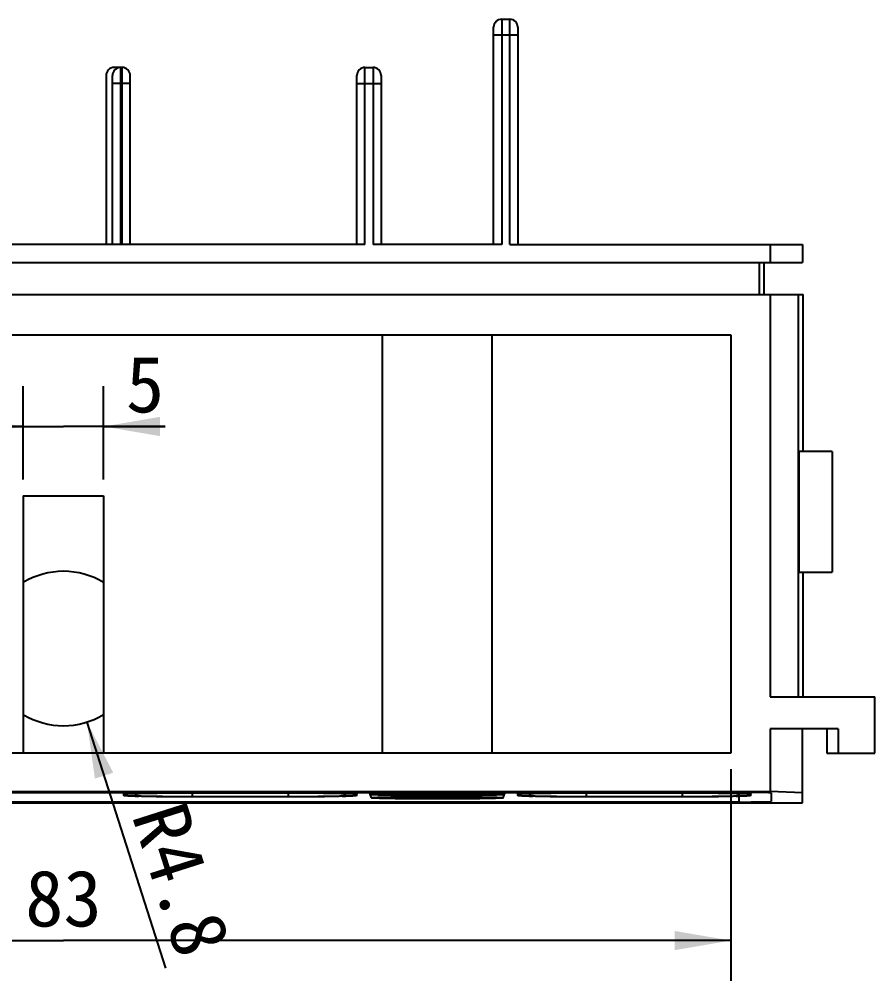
# Model space of a CAD drawing. Header units: millimetres. Extents: x -386 to 595, y -1 to 421.
# Drawn here: x 433.1 to 486.3, y 186.4 to 246.2 of the extents above; entities that cross this region are included whole.
import ezdxf

# ---------------------------------------------------------------- set-up
doc = ezdxf.new("R2010")
doc.units = ezdxf.units.MM
doc.header["$LTSCALE"] = 32.67
doc.layers.get('0').update_dxf_attribs({"linetype": 'CONTINUOUS'})
doc.styles.get("Standard").update_dxf_attribs({"font": '仿宋_GB2312.ttf'})
doc.dimstyles.new('DIMSTYLE_1', dxfattribs={"dimtxt": 3.5, "dimasz": 3.5, "dimexe": 1.25, "dimexo": 0.5, "dimgap": 0.4375, "dimtad": 1, "dimdsep": 46, "dimtxsty": 'Standard', "dimblk": '_FILLED', "dimblk1": '_FILLED', "dimblk2": '_FILLED', "dimcen": 0.09, "dimclrt": 5, "dimadec": 0, "dimazin": 0, "dimtp": 0.3, "dimtm": 0.3, "dimtfac": 1, "dimtofl": 0, "dimtmove": 0, "dimatfit": 3, "dimldrblk": '_FILLED', "dimfxl": 0, "dimtolj": 1, "dimarcsym": 0})
doc.dimstyles.new('DIMSTYLE_3', dxfattribs={"dimtxt": 3.5, "dimasz": 3.5, "dimexe": 1.25, "dimexo": 0.5, "dimgap": 0.4375, "dimtad": 1, "dimdsep": 46, "dimtxsty": 'Standard', "dimblk": '_FILLED', "dimblk1": '_FILLED', "dimblk2": '_FILLED', "dimcen": 0.09, "dimclrt": 5, "dimadec": 0, "dimazin": 0, "dimtp": 0.1, "dimtm": 0.1, "dimtfac": 1, "dimtofl": 0, "dimtmove": 0, "dimatfit": 3, "dimldrblk": '_FILLED', "dimfxl": 0, "dimtolj": 1, "dimarcsym": 0})
doc.dimstyles.new('DIMSTYLE_9', dxfattribs={"dimtxt": 3.5, "dimasz": 3.5, "dimexe": 1.25, "dimexo": 0.5, "dimtad": 1, "dimdsep": 46, "dimtxsty": 'Standard', "dimblk": '_FILLED', "dimblk1": '_FILLED', "dimblk2": '_FILLED', "dimcen": 0.09, "dimclrt": 5, "dimadec": 0, "dimazin": 0, "dimtp": 0.1, "dimtm": 0.1, "dimtfac": 1, "dimtofl": 0, "dimtmove": 0, "dimatfit": 3, "dimldrblk": '_FILLED', "dimfxl": 0, "dimtolj": 1, "dimarcsym": 0})

# ---------------------------------------------------------------- blocks, each defined once
blk = doc.blocks.new('_FILLED')
at = {"color": 0, "linetype": 'ByBlock'}
blk.add_solid([(0, 0), (-1, 0.171), (-1, -0.171)], dxfattribs=at)
blk = doc.blocks.new('*D94')
at = {"color": 6, "linetype": 'Continuous'}
for p, q in [((394.395, 199.547), (394.395, 186.392)), ((477.395, 199.547), (477.395, 186.392)), ((394.395, 188.892), (435.895, 188.892)), ((477.395, 188.892), (435.895, 188.892))]:
    blk.add_line(p, q, dxfattribs=at)
at = {"color": 6, "linetype": 'Continuous', "xscale": 3.5, "yscale": 3.5, "zscale": 3.5, "rotation": 180}
blk.add_blockref('_FILLED', (394.395, 188.892), dxfattribs=at)
at = {"color": 6, "linetype": 'Continuous', "xscale": 3.5, "yscale": 3.5, "zscale": 3.5}
blk.add_blockref('_FILLED', (477.395, 188.892), dxfattribs=at)
at = {"color": 5, "linetype": 'Continuous', "insert": (435.895, 193.267), "char_height": 3.5, "width": 4.85609, "attachment_point": 2, "line_spacing_factor": 0.9}
blk.add_mtext('83', dxfattribs=at)
blk = doc.blocks.new('*D96')
at = {"color": 6, "linetype": 'Continuous'}
for p, q in [((433.395, 217.547), (433.395, 223.349)), ((438.395, 217.547), (438.395, 223.349)), ((433.395, 220.849), (430.895, 220.849)), ((430.895, 220.849), (435.895, 220.849)), ((442.211, 220.849), (435.895, 220.849)), ((438.395, 220.849), (442.211, 220.849))]:
    blk.add_line(p, q, dxfattribs=at)
at = {"color": 6, "linetype": 'Continuous', "xscale": 3.5, "yscale": 3.5, "zscale": 3.5}
blk.add_blockref('_FILLED', (433.395, 220.849), dxfattribs=at)
at = {"color": 6, "linetype": 'Continuous', "xscale": 3.5, "yscale": 3.5, "zscale": 3.5, "rotation": 180}
blk.add_blockref('_FILLED', (438.395, 220.849), dxfattribs=at)
at = {"color": 5, "linetype": 'Continuous', "insert": (439.783, 225.224), "char_height": 3.5, "width": 2.42804, "attachment_point": 1, "line_spacing_factor": 0.9}
blk.add_mtext('5', dxfattribs=at)
blk = doc.blocks.new('*D99')
at = {"color": 6, "linetype": 'Continuous'}
blk.add_line((437.356, 202.475), (442.245, 187.177), dxfattribs=at)
at = {"color": 6, "linetype": 'Continuous', "xscale": 3.5, "yscale": 3.5, "zscale": 3.5, "rotation": 107.7232583741}
blk.add_blockref('_FILLED', (437.356, 202.475), dxfattribs=at)
at = {"color": 5, "linetype": 'Continuous', "insert": (443.456, 197.76), "char_height": 3.5, "width": 9.71218, "attachment_point": 1, "rotation": 287.72326, "line_spacing_factor": 0.9}
blk.add_mtext('R4.8', dxfattribs=at)

msp = doc.modelspace()

# ---------------------------------------------------------------- linework, layer by layer
at = {"color": 7, "linetype": 'Continuous'}
for p, q in [((463.14523, 246.16672), (463.64523, 246.16672)), ((463.14523, 246.16672), (463.14523, 232.16672)), ((463.64523, 232.16672), (463.64523, 246.16672)), ((462.64523, 232.16672), (462.64523, 245.66672)), ((464.14523, 245.16672), (462.64523, 245.16672)), ((464.14523, 245.66672), (464.14523, 232.16672)), ((439.54523, 243.16672), (439.04523, 243.16672)), ((439.44523, 243.15674), (439.44523, 232.16672)), ((439.54523, 232.16672), (439.54523, 243.16672)), ((454.64523, 232.16672), (454.64523, 243.16672)), ((454.64523, 243.16672), (455.14523, 243.16672)), ((455.14523, 243.16672), (455.14523, 232.16672)), ((438.54523, 242.66672), (438.54523, 232.16672)), ((438.94523, 232.16672), (438.94523, 242.66672)), ((440.04523, 242.16672), (438.94523, 242.16672)), ((440.04523, 232.16672), (440.04523, 242.66672)), ((454.14523, 232.16672), (454.14523, 242.66672)), ((454.14523, 242.16672), (455.64523, 242.16672)), ((455.64523, 242.66672), (455.64523, 232.16672)), ((454.64523, 232.16672), (417.14523, 232.16672)), ((463.14523, 232.16672), (455.14523, 232.16672)), ((463.64523, 232.16672), (481.84523, 232.16672)), ((479.84523, 232.16672), (479.84523, 231.04706)), ((481.84523, 232.16672), (481.84523, 231.04706)), ((389.94523, 231.04706), (481.84523, 231.04706)), ((479.14651, 231.04706), (479.14651, 229.04706)), ((479.43886, 231.04706), (479.43886, 229.04706)), ((389.90159, 229.04706), (481.88886, 229.04706)), ((479.84523, 229.04706), (479.84523, 204.04706)), ((481.57312, 229.04706), (481.57312, 204.04706)), ((481.88886, 219.29706), (481.88886, 229.04706)), ((394.39523, 226.54706), (477.39523, 226.54706)), ((455.72942, 200.54706), (455.72942, 226.54706)), ((462.56104, 200.54706), (462.56104, 226.54706)), ((477.39523, 226.54706), (477.39523, 200.54706)), ((483.69523, 219.29706), (481.62073, 219.29706)), ((481.62073, 219.29706), (481.62073, 211.79706)), ((483.69523, 219.29706), (483.69523, 211.79706)), ((433.39523, 216.54706), (438.39523, 216.54706)), ((433.39523, 216.54706), (433.39523, 200.54706)), ((438.39523, 216.54706), (438.39523, 200.54706)), ((481.62073, 211.79706), (483.69523, 211.79706)), ((481.88886, 204.04706), (481.88886, 211.79706)), ((479.84523, 204.04706), (486.34523, 204.04706)), ((486.34523, 200.54706), (486.34523, 204.04706)), ((484.06488, 202.04706), (479.84523, 202.04706)), ((479.84523, 202.04706), (479.84523, 198.16672)), ((481.84523, 197.45979), (481.84523, 202.04706)), ((483.35795, 202.04706), (483.35795, 200.54706)), ((484.06488, 202.04706), (484.06488, 200.54706)), ((477.39523, 200.54706), (394.39523, 200.54706)), ((483.35795, 200.54706), (486.34523, 200.54706)), ((391.94523, 198.16672), (479.84523, 198.16672)), ((393.89523, 198.10563), (477.89523, 198.10563)), ((439.64523, 197.90489), (439.64523, 198.10563)), ((440.36881, 197.90536), (440.47968, 198.0162)), ((440.36968, 198.00267), (440.36881, 198.00136)), ((440.36881, 198.00136), (440.36881, 197.90536)), ((443.89504, 198.07508), (449.89541, 198.07508)), ((443.89523, 198.10563), (443.89523, 198.07508)), ((449.89523, 198.06292), (443.89523, 198.06292)), ((443.89523, 198.06292), (443.89523, 197.8438)), ((449.89523, 198.07508), (449.89523, 198.10563)), ((449.89523, 197.8438), (449.89523, 198.06292)), ((453.31088, 198.0161), (453.42164, 197.90536)), ((453.42164, 198.00136), (453.42099, 198.00279)), ((453.42164, 197.90536), (453.42164, 198.00136)), ((454.14523, 197.90489), (454.14523, 198.10563)), ((455.04376, 197.76523), (454.91987, 198.10563)), ((456.13432, 197.92462), (456.04236, 197.92634)), ((456.14543, 197.97613), (456.14523, 197.97563)), ((462.14523, 197.97563), (462.14515, 197.97641)), ((462.26197, 197.92661), (462.15724, 197.92464)), ((463.24669, 197.76522), (463.37059, 198.10563)), ((464.14523, 197.90489), (464.14523, 198.10563)), ((464.86881, 197.90536), (464.97968, 198.0162)), ((464.86968, 198.00267), (464.86881, 198.00136)), ((464.86881, 198.00136), (464.86881, 197.90536)), ((468.39504, 198.07508), (474.39541, 198.07508)), ((468.39523, 198.10563), (468.39523, 198.07508)), ((474.39523, 198.06292), (468.39523, 198.06292)), ((468.39523, 198.06292), (468.39523, 197.8438)), ((474.39523, 198.07508), (474.39523, 198.10563)), ((474.39523, 197.8438), (474.39523, 198.06292)), ((477.80829, 198.01868), (477.92164, 197.90536)), ((477.89523, 197.86356), (477.89523, 197.50343)), ((477.92164, 198.00136), (477.92099, 198.00279)), ((477.92164, 197.90536), (477.92164, 198.00136)), ((478.64523, 197.90489), (478.64523, 198.10276)), ((481.84523, 198.07944), (479.84523, 198.16672)), ((479.89523, 198.07072), (479.89523, 197.53834)), ((389.94523, 197.45979), (481.84523, 197.45979)), ((477.89523, 197.50343), (393.89523, 197.50343)), ((449.89541, 197.83071), (443.89504, 197.83071)), ((443.89523, 197.8438), (449.89523, 197.8438)), ((456.06668, 197.81302), (456.13625, 197.81436)), ((456.13952, 197.71699), (456.09922, 197.71776)), ((456.14543, 197.76666), (456.14523, 197.76617)), ((462.14523, 197.76617), (462.14515, 197.76694)), ((462.20499, 197.71803), (462.1523, 197.71702)), ((474.39541, 197.83071), (468.39504, 197.83071)), ((468.39523, 197.8438), (474.39523, 197.8438))]:
    msp.add_line(p, q, dxfattribs=at)
for centre, radius, start, end in [((463.14523, 245.66672), 0.5, 90, 180), ((463.64523, 245.66672), 0.5, 0, 90), ((439.04523, 242.66672), 0.5, 90, 180), ((439.44523, 242.66672), 0.5, 90, 180), ((439.54523, 242.66672), 0.5, 0, 90), ((454.64523, 242.66672), 0.5, 90, 180), ((455.14523, 242.66672), 0.5, 0, 90), ((435.89523, 207.04706), 4.8, 58.6118335, 121.3881665), ((435.89523, 207.04706), 4.8, 238.6118335, 301.3881665), ((441.68237, 248.71353), 50.867, 268.4948828, 268.750883), ((452.18112, 245.67495), 47.82755, 271.2409826, 271.5132516), ((466.18237, 248.71353), 50.867, 268.4948828, 268.750883), ((476.58254, 146.06476), 51.99479, 88.5332652, 88.7498349), ((476.68112, 245.67495), 47.82755, 271.2409826, 271.5132516)]:
    msp.add_arc(centre, radius, start, end, dxfattribs=at)
for centre, start_param, end_param in [((477.89523, 198.07072), 0, 1.57079633), ((477.89523, 197.53834), -1.57079633, 0)]:
    msp.add_ellipse(centre, major_axis=(2, 0), ratio=0.01745506, start_param=start_param, end_param=end_param, dxfattribs=at)
for points, knots in [([(439.64523, 198.00089), (439.64523, 198.00299), (439.65469, 198.00591), (439.66811, 198.00888), (439.69489, 198.01237), (439.72999, 198.01578), (439.77585, 198.01927), (439.85633, 198.02425), (439.9812, 198.03009), (440.1589, 198.03649), (440.37262, 198.04261), (440.62025, 198.04836), (440.89941, 198.05368), (441.20745, 198.05851), (441.66701, 198.06441), (442.28939, 198.07008), (443.07648, 198.07416), (443.61866, 198.07508), (443.89504, 198.07508)], [0, 0, 0, 0, 0.00147774, 0.00518548, 0.01124373, 0.01966215, 0.03043551, 0.04354325, 0.07661371, 0.11856529, 0.16900303, 0.22742975, 0.29330195, 0.36597109, 0.44475546, 0.61752211, 0.8050354, 1, 1, 1, 1]), ([(439.75278, 197.88831), (439.73712, 197.8895), (439.71084, 197.89179), (439.67527, 197.89558), (439.65809, 197.89934), (439.64523, 197.90225), (439.64523, 197.9049)], [0, 0, 0, 0, 0.42987744, 0.73899512, 0.92748626, 1, 1, 1, 1]), ([(440.34629, 197.86408), (440.22664, 197.86725), (440.02874, 197.87344), (439.83088, 197.88236), (439.75278, 197.88831)], [0, 0, 0, 0, 0.60447684, 1, 1, 1, 1]), ([(440.36881, 197.90536), (440.36817, 197.90403), (440.37621, 197.90033), (440.38642, 197.8992), (440.40923, 197.8956), (440.45375, 197.89178), (440.53158, 197.8865), (440.64776, 197.88118), (440.79535, 197.87581), (440.97251, 197.87075), (441.17789, 197.86597), (441.50216, 197.8598), (441.96102, 197.85344), (442.56295, 197.84796), (443.21603, 197.84456), (443.66589, 197.84378), (443.89523, 197.8438)], [0, 0, 0, 0, 0.00125665, 0.00489657, 0.01102314, 0.01957286, 0.04365026, 0.07677237, 0.11870202, 0.16909105, 0.22747535, 0.29333023, 0.44480686, 0.61757832, 0.80504502, 1, 1, 1, 1]), ([(443.89523, 198.06292), (443.66898, 198.06295), (443.22498, 198.06218), (442.57977, 198.05887), (441.98369, 198.05352), (441.52802, 198.04732), (441.20465, 198.0413), (440.99857, 198.03663), (440.81965, 198.03165), (440.66946, 198.02646), (440.54938, 198.02104), (440.46847, 198.01625), (440.41984, 198.01192), (440.39518, 198.00931), (440.37964, 198.00626), (440.37114, 198.00454), (440.36927, 198.00267)], [0, 0, 0, 0, 0.19239373, 0.37758188, 0.54868522, 0.69931691, 0.76511517, 0.82371949, 0.87461139, 0.91732884, 0.9515016, 0.97686652, 0.98616157, 0.99313639, 0.99774821, 1, 1, 1, 1]), ([(443.89504, 197.83071), (443.28064, 197.83071), (442.17341, 197.83489), (441.06622, 197.84784), (440.5735, 197.85862)], [0, 0, 0, 0, 0.55489578, 1, 1, 1, 1]), ([(453.42127, 198.00279), (453.41938, 198.00469), (453.41069, 198.00635), (453.39492, 198.00943), (453.36987, 198.01201), (453.32078, 198.01634), (453.23943, 198.02111), (453.11899, 198.02654), (452.9686, 198.03172), (452.78958, 198.03669), (452.58348, 198.04135), (452.26023, 198.04736), (451.80488, 198.05354), (451.20931, 198.05888), (450.56476, 198.06218), (450.12121, 198.06294), (449.89523, 198.06292)], [0, 0, 0, 0, 0.00228079, 0.00697808, 0.01406659, 0.02347535, 0.04900219, 0.08326765, 0.12603856, 0.17695313, 0.2355627, 0.30134722, 0.45188148, 0.62281539, 0.80782812, 1, 1, 1, 1]), ([(449.89523, 197.8438), (450.12454, 197.84377), (450.57435, 197.84456), (451.22739, 197.84796), (451.82931, 197.85344), (452.2882, 197.85979), (452.6125, 197.86597), (452.81791, 197.87075), (452.99512, 197.87582), (453.14272, 197.88115), (453.25885, 197.88654), (453.3365, 197.89167), (453.38093, 197.89571), (453.40357, 197.89899), (453.41401, 197.9007), (453.4221, 197.90386), (453.42164, 197.90536)], [0, 0, 0, 0, 0.19494601, 0.38238444, 0.55517271, 0.70666448, 0.77252492, 0.83092105, 0.88132753, 0.92326818, 0.95638249, 0.98040043, 0.9889039, 0.99500436, 0.99866676, 1, 1, 1, 1]), ([(449.89541, 198.07508), (450.17179, 198.07508), (450.71397, 198.07416), (451.50106, 198.07008), (452.12344, 198.06441), (452.583, 198.05851), (452.89104, 198.05368), (453.1702, 198.04836), (453.41783, 198.04261), (453.63155, 198.03649), (453.80926, 198.03009), (453.93412, 198.02425), (454.0146, 198.01927), (454.06046, 198.01578), (454.09556, 198.01237), (454.12234, 198.00888), (454.13576, 198.00591), (454.14523, 198.00299), (454.14523, 198.00089)], [0, 0, 0, 0, 0.1949646, 0.38247789, 0.55524454, 0.63402892, 0.70669805, 0.77257025, 0.83099697, 0.88143471, 0.92338629, 0.95645675, 0.96956449, 0.98033785, 0.98875627, 0.99481452, 0.99852226, 1, 1, 1, 1]), ([(453.21695, 197.85862), (452.72424, 197.84784), (451.61704, 197.83489), (450.50981, 197.83071), (449.89541, 197.83071)], [0, 0, 0, 0, 0.44510422, 1, 1, 1, 1]), ([(454.03767, 197.88831), (453.95958, 197.88236), (453.76171, 197.87344), (453.56381, 197.86725), (453.44416, 197.86408)], [0, 0, 0, 0, 0.39552316, 1, 1, 1, 1]), ([(454.14523, 197.9049), (454.14523, 197.90225), (454.13236, 197.89934), (454.11518, 197.89558), (454.07961, 197.89179), (454.05333, 197.8895), (454.03767, 197.88831)], [0, 0, 0, 0, 0.07251374, 0.26100489, 0.57012256, 1, 1, 1, 1]), ([(454.9676, 197.97471), (454.96703, 197.97629), (454.9752, 197.98035), (454.98666, 197.98201), (455.01089, 197.98603), (455.05977, 197.99064), (455.14605, 197.99672), (455.27629, 198.00295), (455.44288, 198.00922), (455.64371, 198.01515), (455.87713, 198.02079), (456.04337, 198.02408), (456.13157, 198.02568)], [0, 0, 0, 0, 0.00429762, 0.01606035, 0.03592132, 0.06393477, 0.14434488, 0.25667274, 0.3998268, 0.5725794, 0.77324508, 1, 1, 1, 1]), ([(456.04236, 197.92634), (455.96196, 197.9279), (455.81036, 197.93109), (455.59736, 197.93648), (455.4137, 197.94217), (455.26079, 197.94805), (455.14017, 197.95414), (455.05983, 197.95952), (455.01295, 197.96435), (454.98957, 197.96734), (454.97641, 197.97049), (454.96834, 197.9727), (454.9676, 197.97471)], [0, 0, 0, 0, 0.22394711, 0.42229746, 0.59337679, 0.73574241, 0.84831245, 0.93008619, 0.95923919, 0.98054108, 0.99402135, 1, 1, 1, 1]), ([(456.13157, 198.02568), (456.45884, 198.03163), (457.17308, 198.04059), (458.29986, 198.04764), (459.30383, 198.04867), (460.11809, 198.04637), (460.70551, 198.04311), (461.25837, 198.03839), (461.76446, 198.03233), (462.21253, 198.02507), (462.54508, 198.01787), (462.77472, 198.01143), (462.91754, 198.00667), (463.03903, 198.00179), (463.14012, 197.99675), (463.21596, 197.9918), (463.27655, 197.98664), (463.30079, 197.98239), (463.32411, 197.97817), (463.32285, 197.97471)], [0, 0, 0, 0, 0.13649318, 0.29785325, 0.46987074, 0.55514263, 0.6374016, 0.71482323, 0.78569424, 0.8484517, 0.90169727, 0.92438482, 0.9442686, 0.96124058, 0.97521562, 0.98611055, 0.99386524, 0.99846641, 1, 1, 1, 1]), ([(462.15724, 197.92464), (461.15364, 197.90642), (459.14587, 197.89809), (457.13809, 197.90641), (456.13432, 197.92462)], [0, 0, 0, 0, 0.49995787, 1, 1, 1, 1]), ([(456.1451, 197.97538), (456.14467, 197.97408), (456.15203, 197.97143), (456.16111, 197.96997), (456.18121, 197.9672), (456.22, 197.96378), (456.28733, 197.95943), (456.3873, 197.95485), (456.51375, 197.95032), (456.66522, 197.94603), (456.84058, 197.94198), (457.11697, 197.93675), (457.50767, 197.93137), (458.01981, 197.92674), (458.57507, 197.92389), (459.15215, 197.92293), (459.72897, 197.92393), (460.28343, 197.92683), (460.79429, 197.9315), (461.18365, 197.93691), (461.4588, 197.94216), (461.6331, 197.94622), (461.78348, 197.95053), (461.90869, 197.95506), (462.0072, 197.95965), (462.07301, 197.96397), (462.11067, 197.96746), (462.12977, 197.97016), (462.13873, 197.97178), (462.14554, 197.97431), (462.14523, 197.97563)], [0, 0, 0, 0, 0.00068574, 0.00259791, 0.00576947, 0.01016351, 0.02244344, 0.03919356, 0.06029443, 0.08561658, 0.11492222, 0.14792527, 0.22374185, 0.31014782, 0.40382102, 0.50117368, 0.59848449, 0.69202299, 0.77820867, 0.85373978, 0.88657871, 0.91571171, 0.94084948, 0.9617566, 0.97827055, 0.9902352, 0.99446218, 0.9974941, 0.99932079, 1, 1, 1, 1]), ([(462.14535, 197.97641), (462.14478, 197.97814), (462.1373, 197.97952), (462.12591, 197.98216), (462.10508, 197.98432), (462.07804, 197.98683), (462.04361, 197.98922), (461.98452, 197.99271), (461.89421, 197.99677), (461.76674, 198.00125), (461.61449, 198.0055), (461.43881, 198.00951), (461.1627, 198.01468), (460.77317, 198.01999), (460.26324, 198.02457), (459.71101, 198.02738), (459.13739, 198.02832), (458.56406, 198.02733), (458.01272, 198.02447), (457.50422, 198.01984), (457.1162, 198.01449), (456.84149, 198.0093), (456.66698, 198.00528), (456.516, 198.001), (456.38983, 197.99655), (456.28983, 197.99189), (456.22282, 197.9878), (456.18352, 197.98407), (456.1637, 197.98185), (456.15279, 197.97931), (456.14581, 197.97778), (456.14525, 197.97613)], [0, 0, 0, 0, 0.00091093, 0.00306044, 0.00644801, 0.01103495, 0.01677701, 0.02363609, 0.04063977, 0.06193146, 0.08737984, 0.11674393, 0.14974275, 0.2253763, 0.31140577, 0.40456398, 0.50132774, 0.59804442, 0.69105242, 0.77683613, 0.85214986, 0.88496389, 0.91413319, 0.93937331, 0.96044712, 0.97719336, 0.98945878, 0.99386279, 0.99708938, 0.99912615, 1, 1, 1, 1]), ([(463.32285, 197.97471), (463.32212, 197.97272), (463.31416, 197.97051), (463.30116, 197.96739), (463.2781, 197.96442), (463.23184, 197.95962), (463.15256, 197.95427), (463.03353, 197.94823), (462.88263, 197.94237), (462.70134, 197.93672), (462.49105, 197.93134), (462.34137, 197.92817), (462.26197, 197.92661)], [0, 0, 0, 0, 0.0059918, 0.01947487, 0.04077281, 0.06991623, 0.15165678, 0.26418589, 0.4065169, 0.57758217, 0.77596026, 1, 1, 1, 1]), ([(464.14523, 198.00089), (464.14523, 198.00299), (464.15469, 198.00591), (464.16811, 198.00888), (464.19489, 198.01237), (464.22999, 198.01578), (464.27585, 198.01927), (464.35633, 198.02425), (464.4812, 198.03009), (464.6589, 198.03649), (464.87262, 198.04261), (465.12025, 198.04836), (465.39941, 198.05368), (465.70745, 198.05851), (466.16701, 198.06441), (466.78939, 198.07008), (467.57648, 198.07416), (468.11866, 198.07508), (468.39504, 198.07508)], [0, 0, 0, 0, 0.00147774, 0.00518548, 0.01124373, 0.01966215, 0.03043551, 0.04354325, 0.07661371, 0.11856529, 0.16900303, 0.22742975, 0.29330195, 0.36597109, 0.44475546, 0.61752211, 0.8050354, 1, 1, 1, 1]), ([(464.25278, 197.88831), (464.23712, 197.8895), (464.21084, 197.89179), (464.17527, 197.89558), (464.15809, 197.89934), (464.14523, 197.90225), (464.14523, 197.9049)], [0, 0, 0, 0, 0.42987744, 0.73899512, 0.92748626, 1, 1, 1, 1]), ([(464.84629, 197.86408), (464.72664, 197.86725), (464.52874, 197.87344), (464.33088, 197.88236), (464.25278, 197.88831)], [0, 0, 0, 0, 0.60447684, 1, 1, 1, 1]), ([(464.86881, 197.90536), (464.86817, 197.90403), (464.87621, 197.90033), (464.88642, 197.8992), (464.90923, 197.8956), (464.95375, 197.89178), (465.03158, 197.8865), (465.14776, 197.88118), (465.29535, 197.87581), (465.47251, 197.87075), (465.67789, 197.86597), (466.00216, 197.8598), (466.46102, 197.85344), (467.06295, 197.84796), (467.71603, 197.84456), (468.16589, 197.84378), (468.39523, 197.8438)], [0, 0, 0, 0, 0.00125665, 0.00489657, 0.01102314, 0.01957286, 0.04365026, 0.07677237, 0.11870202, 0.16909105, 0.22747535, 0.29333023, 0.44480686, 0.61757832, 0.80504502, 1, 1, 1, 1]), ([(468.39523, 198.06292), (468.16898, 198.06295), (467.72498, 198.06218), (467.07977, 198.05887), (466.48369, 198.05352), (466.02802, 198.04732), (465.70465, 198.0413), (465.49857, 198.03663), (465.31965, 198.03165), (465.16946, 198.02646), (465.04938, 198.02104), (464.96847, 198.01625), (464.91984, 198.01192), (464.89518, 198.00931), (464.87964, 198.00626), (464.87114, 198.00454), (464.86927, 198.00267)], [0, 0, 0, 0, 0.19239373, 0.37758188, 0.54868522, 0.69931691, 0.76511517, 0.82371949, 0.87461139, 0.91732884, 0.95150161, 0.97686652, 0.98616157, 0.99313639, 0.99774821, 1, 1, 1, 1]), ([(468.39504, 197.83071), (467.78064, 197.83071), (466.67341, 197.83489), (465.56622, 197.84784), (465.0735, 197.85862)], [0, 0, 0, 0, 0.55489578, 1, 1, 1, 1]), ([(477.83767, 198.01474), (477.77824, 198.01935), (477.62848, 198.02646), (477.2164, 198.03985), (476.5181, 198.05166), (475.52035, 198.06088), (474.78496, 198.06295), (474.39523, 198.06292)], [0, 0, 0, 0, 0.05194169, 0.13060466, 0.35925232, 0.66042336, 1, 1, 1, 1]), ([(474.39523, 197.8438), (474.62454, 197.84377), (475.07435, 197.84456), (475.72739, 197.84796), (476.32931, 197.85344), (476.7882, 197.85979), (477.1125, 197.86597), (477.31791, 197.87075), (477.49512, 197.87582), (477.64272, 197.88115), (477.75885, 197.88654), (477.8365, 197.89167), (477.88093, 197.89571), (477.90357, 197.89899), (477.91401, 197.9007), (477.9221, 197.90386), (477.92164, 197.90536)], [0, 0, 0, 0, 0.19494601, 0.38238444, 0.55517271, 0.70666448, 0.77252492, 0.83092105, 0.88132753, 0.92326818, 0.95638249, 0.98040043, 0.9889039, 0.99500436, 0.99866676, 1, 1, 1, 1]), ([(474.39541, 198.07508), (475.00981, 198.07508), (476.11704, 198.0709), (477.22424, 198.05795), (477.71695, 198.04717)], [0, 0, 0, 0, 0.55489578, 1, 1, 1, 1]), ([(477.71695, 197.85862), (477.22424, 197.84784), (476.11704, 197.83489), (475.00981, 197.83071), (474.39541, 197.83071)], [0, 0, 0, 0, 0.44510422, 1, 1, 1, 1]), ([(477.92127, 198.00279), (477.91934, 198.00472), (477.91045, 198.00639), (477.89432, 198.00952), (477.86867, 198.01212), (477.84897, 198.01387), (477.83767, 198.01474)], [0, 0, 0, 0, 0.09681197, 0.29684639, 0.59893853, 1, 1, 1, 1]), ([(477.91343, 198.04251), (477.96931, 198.04107), (478.07426, 198.03817), (478.22119, 198.03335), (478.3469, 198.02838), (478.45077, 198.0233), (478.53204, 198.01819), (478.58577, 198.01352), (478.61672, 198.00964), (478.63194, 198.00686), (478.6402, 198.0048), (478.64523, 198.00224), (478.64523, 198.00089)], [0, 0, 0, 0, 0.22828672, 0.42880857, 0.60038663, 0.7421653, 0.85336863, 0.93334398, 0.96154834, 0.98190366, 0.99450308, 1, 1, 1, 1]), ([(478.53767, 197.88831), (478.45958, 197.88236), (478.26171, 197.87344), (478.06381, 197.86725), (477.94416, 197.86408)], [0, 0, 0, 0, 0.39552316, 1, 1, 1, 1]), ([(478.64523, 197.9049), (478.64523, 197.90225), (478.63236, 197.89934), (478.61518, 197.89558), (478.57961, 197.89179), (478.55333, 197.8895), (478.53767, 197.88831)], [0, 0, 0, 0, 0.07251374, 0.26100489, 0.57012256, 1, 1, 1, 1]), ([(455.04384, 197.76525), (455.04333, 197.76665), (455.05023, 197.77049), (455.06045, 197.772), (455.08148, 197.77575), (455.12426, 197.78002), (455.1997, 197.78569), (455.31381, 197.7915), (455.45997, 197.79737), (455.63653, 197.80297), (455.84218, 197.80832), (455.9888, 197.81147), (456.06668, 197.81302)], [0, 0, 0, 0, 0.00435913, 0.01605374, 0.03579258, 0.06364394, 0.14364268, 0.25557245, 0.39843349, 0.57113827, 0.77222738, 1, 1, 1, 1]), ([(456.09922, 197.71776), (456.02027, 197.71929), (455.87141, 197.72242), (455.66225, 197.72771), (455.4819, 197.7333), (455.33175, 197.73908), (455.2133, 197.74505), (455.1344, 197.75033), (455.08837, 197.75508), (455.06541, 197.75801), (455.05249, 197.7611), (455.04456, 197.76327), (455.04384, 197.76525)], [0, 0, 0, 0, 0.22394547, 0.42229539, 0.59337503, 0.73574121, 0.84831188, 0.93008617, 0.95923935, 0.98054134, 0.99402158, 1, 1, 1, 1]), ([(456.13625, 197.81436), (456.45571, 197.82038), (457.15578, 197.82944), (458.26354, 197.83667), (459.25442, 197.83789), (460.06039, 197.83577), (460.64308, 197.83264), (461.19211, 197.82805), (461.69515, 197.82212), (462.14087, 197.81499), (462.47183, 197.80789), (462.70048, 197.80154), (462.84273, 197.79685), (462.96375, 197.79202), (463.06448, 197.78705), (463.14004, 197.78214), (463.20046, 197.77707), (463.22459, 197.77281), (463.24787, 197.7687), (463.24661, 197.76525)], [0, 0, 0, 0, 0.13475405, 0.29526961, 0.46719983, 0.55264599, 0.63518264, 0.71295082, 0.78420526, 0.84734907, 0.90095553, 0.92380544, 0.94383631, 0.96093653, 0.97501937, 0.98600026, 0.99381699, 0.99845533, 1, 1, 1, 1]), ([(462.1523, 197.71702), (461.15043, 197.69817), (459.14603, 197.69007), (457.14162, 197.69816), (456.13952, 197.71699)], [0, 0, 0, 0, 0.49994466, 1, 1, 1, 1]), ([(456.1451, 197.76592), (456.14467, 197.76462), (456.15203, 197.76197), (456.16111, 197.76051), (456.18121, 197.75774), (456.22, 197.75432), (456.28733, 197.74997), (456.3873, 197.74539), (456.51375, 197.74086), (456.66522, 197.73656), (456.84058, 197.73252), (457.11697, 197.72729), (457.50767, 197.72191), (458.01981, 197.71728), (458.57507, 197.71443), (459.15215, 197.71347), (459.72897, 197.71447), (460.28343, 197.71737), (460.79429, 197.72204), (461.18365, 197.72745), (461.4588, 197.7327), (461.6331, 197.73676), (461.78348, 197.74107), (461.90869, 197.7456), (462.0072, 197.75019), (462.07301, 197.75451), (462.11067, 197.758), (462.12977, 197.7607), (462.13873, 197.76232), (462.14554, 197.76485), (462.14523, 197.76617)], [0, 0, 0, 0, 0.00068574, 0.00259791, 0.00576947, 0.01016351, 0.02244344, 0.03919356, 0.06029443, 0.08561658, 0.11492222, 0.14792527, 0.22374185, 0.31014782, 0.40382102, 0.50117368, 0.59848449, 0.69202299, 0.77820867, 0.85373978, 0.88657871, 0.91571171, 0.94084948, 0.9617566, 0.97827055, 0.9902352, 0.99446218, 0.9974941, 0.99932079, 1, 1, 1, 1]), ([(462.14535, 197.76694), (462.14478, 197.76868), (462.1373, 197.77006), (462.12591, 197.7727), (462.10508, 197.77485), (462.07804, 197.77736), (462.04361, 197.77976), (461.98452, 197.78325), (461.89421, 197.78731), (461.76674, 197.79179), (461.61449, 197.79604), (461.43881, 197.80005), (461.1627, 197.80521), (460.77317, 197.81053), (460.26324, 197.81511), (459.71101, 197.81792), (459.13739, 197.81886), (458.56406, 197.81787), (458.01272, 197.815), (457.50422, 197.81038), (457.1162, 197.80503), (456.84149, 197.79983), (456.66698, 197.79582), (456.516, 197.79154), (456.38983, 197.78709), (456.28983, 197.78243), (456.22282, 197.77834), (456.18352, 197.77461), (456.1637, 197.77239), (456.15279, 197.76985), (456.14581, 197.76832), (456.14525, 197.76666)], [0, 0, 0, 0, 0.00091093, 0.00306044, 0.00644801, 0.01103495, 0.01677701, 0.02363609, 0.04063977, 0.06193146, 0.08737984, 0.11674393, 0.14974275, 0.2253763, 0.31140577, 0.40456398, 0.50132774, 0.59804442, 0.69105242, 0.77683613, 0.85214986, 0.88496389, 0.91413319, 0.93937331, 0.96044712, 0.97719336, 0.98945878, 0.99386279, 0.99708938, 0.99912615, 1, 1, 1, 1]), ([(463.24661, 197.76525), (463.2459, 197.76329), (463.23809, 197.76113), (463.22532, 197.75806), (463.20267, 197.75515), (463.15725, 197.75044), (463.07942, 197.74518), (462.96255, 197.73925), (462.81438, 197.7335), (462.63639, 197.72795), (462.42991, 197.72267), (462.28294, 197.71955), (462.20499, 197.71803)], [0, 0, 0, 0, 0.00599171, 0.0194748, 0.0407728, 0.06991633, 0.15165711, 0.26418648, 0.40651773, 0.57758313, 0.77596104, 1, 1, 1, 1])]:
    msp.add_open_spline(points, degree=3, knots=knots, dxfattribs=at)

# ---------------------------------------------------------------- dimensions: what is measured, and where the dimension line sits
at = {"color": 6, "linetype": 'Continuous'}
for base, p1, p2, dimstyle, picture, middle in [((438.39523, 220.84931), (433.39523, 217.04706), (438.39523, 217.04706), 'DIMSTYLE_3', '*D96', (440.99683, 220.84931)), ((477.39523, 188.89229), (394.39523, 200.04706), (477.39523, 200.04706), 'DIMSTYLE_1', '*D94', (435.89523, 188.89229))]:
    dim = msp.add_linear_dim(base=base, p1=p1, p2=p2, dimstyle=dimstyle, dxfattribs=at)
    dim.commit()
    dim.dimension.update_dxf_attribs({"geometry": picture, "text_midpoint": middle, "dimtype": 160})
dim = msp.add_radius_dim(center=(435.89523, 207.04706), mpoint=(437.35644, 202.47488), dimstyle='DIMSTYLE_9', dxfattribs=at)
dim.commit()
dim.dimension.update_dxf_attribs({"geometry": '*D99', "text_midpoint": (443.26754, 192.60184), "dimtype": 164})

doc.saveas('drawing.dxf')
